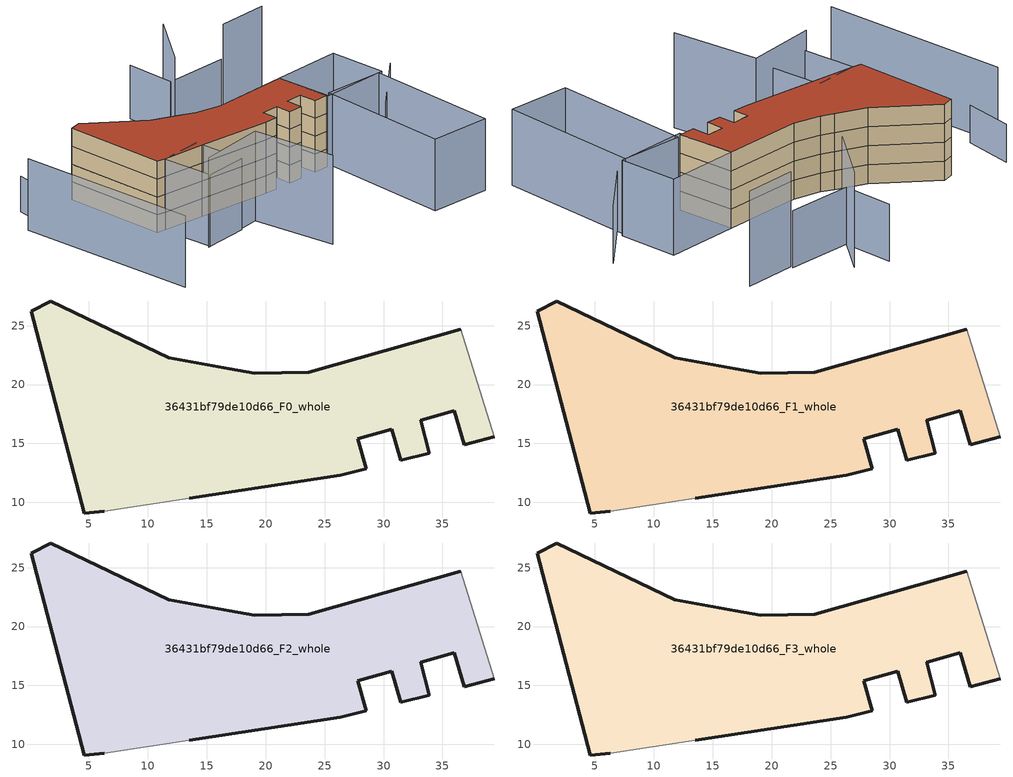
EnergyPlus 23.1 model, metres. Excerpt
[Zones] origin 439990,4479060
36431bf79de10d66_F0_whole
 floor ground (EU_floor_Construction): 36.55,24.68 39.42,15.55 36.84,14.91 36.02,17.78 33.15,16.98 33.9,14.18 31.44,13.56 30.7,16.21 27.8,15.39 28.53,12.83 26.34,12.28 13.5,10.36 6.3,9.26 4.6,9.09 0.08,26.2 1.76,27.09 11.77,22.28 16.92,21.35 19.09,20.97 23.65,21.05 z0
 wall outside (EU_wall_Construction): 13.5,10.36 26.34,12.28 28.53,12.83 27.8,15.39 30.7,16.21 31.44,13.56 33.9,14.18 33.15,16.98 36.02,17.78 36.84,14.91 39.42,15.55 / 36.55,24.68 23.65,21.05 19.09,20.97 16.92,21.35 11.77,22.28 1.76,27.09 0.08,26.2 4.6,9.09 6.3,9.26 z0:3
 wall adiabatic (EU_wall_Construction): 6.3,9.26 13.5,10.36 / 39.42,15.55 36.55,24.68 z0:3
36431bf79de10d66_F1_whole
 floor to 36431bf79de10d66_F0_whole (EU_floor_Construction): 36.55,24.68 39.42,15.55 36.84,14.91 36.02,17.78 33.15,16.98 33.9,14.18 31.44,13.56 30.7,16.21 27.8,15.39 28.53,12.83 26.34,12.28 13.5,10.36 6.3,9.26 4.6,9.09 0.08,26.2 1.76,27.09 11.77,22.28 16.92,21.35 19.09,20.97 23.65,21.05 z3
 wall outside (EU_wall_Construction): 13.5,10.36 26.34,12.28 28.53,12.83 27.8,15.39 30.7,16.21 31.44,13.56 33.9,14.18 33.15,16.98 36.02,17.78 36.84,14.91 39.42,15.55 / 36.55,24.68 23.65,21.05 19.09,20.97 16.92,21.35 11.77,22.28 1.76,27.09 0.08,26.2 4.6,9.09 6.3,9.26 z3:6
 wall adiabatic (EU_wall_Construction): 6.3,9.26 13.5,10.36 / 39.42,15.55 36.55,24.68 z3:6
36431bf79de10d66_F2_whole
 floor to 36431bf79de10d66_F1_whole (EU_floor_Construction): 36.55,24.68 39.42,15.55 36.84,14.91 36.02,17.78 33.15,16.98 33.9,14.18 31.44,13.56 30.7,16.21 27.8,15.39 28.53,12.83 26.34,12.28 13.5,10.36 6.3,9.26 4.6,9.09 0.08,26.2 1.76,27.09 11.77,22.28 16.92,21.35 19.09,20.97 23.65,21.05 z6
 wall outside (EU_wall_Construction): 13.5,10.36 26.34,12.28 28.53,12.83 27.8,15.39 30.7,16.21 31.44,13.56 33.9,14.18 33.15,16.98 36.02,17.78 36.84,14.91 39.42,15.55 / 36.55,24.68 23.65,21.05 19.09,20.97 16.92,21.35 11.77,22.28 1.76,27.09 0.08,26.2 4.6,9.09 6.3,9.26 z6:9
 wall adiabatic (EU_wall_Construction): 6.3,9.26 13.5,10.36 / 39.42,15.55 36.55,24.68 z6:9
36431bf79de10d66_F3_whole
 floor to 36431bf79de10d66_F2_whole (EU_floor_Construction): 36.55,24.68 39.42,15.55 36.84,14.91 36.02,17.78 33.15,16.98 33.9,14.18 31.44,13.56 30.7,16.21 27.8,15.39 28.53,12.83 26.34,12.28 13.5,10.36 6.3,9.26 4.6,9.09 0.08,26.2 1.76,27.09 11.77,22.28 16.92,21.35 19.09,20.97 23.65,21.05 z9
 wall outside (EU_wall_Construction): 13.5,10.36 26.34,12.28 28.53,12.83 27.8,15.39 30.7,16.21 31.44,13.56 33.9,14.18 33.15,16.98 36.02,17.78 36.84,14.91 39.42,15.55 / 36.55,24.68 23.65,21.05 19.09,20.97 16.92,21.35 11.77,22.28 1.76,27.09 0.08,26.2 4.6,9.09 6.3,9.26 z9:12
 wall adiabatic (EU_wall_Construction): 6.3,9.26 13.5,10.36 / 39.42,15.55 36.55,24.68 z9:12
 roof outside (EU_roof_Construction): 36.84,14.91 39.42,15.55 36.55,24.68 23.65,21.05 19.09,20.97 16.92,21.35 11.77,22.28 1.76,27.09 0.08,26.2 4.6,9.09 6.3,9.26 13.5,10.36 26.34,12.28 28.53,12.83 27.8,15.39 30.7,16.21 31.44,13.56 33.9,14.18 33.15,16.98 36.02,17.78 z12
shading: 8.47,0.5 19.69,4.84 / 19.69,4.84 24.96,-8.81 / 44.92,42.9 36.38,40.37 / 28.73,45.37 23.67,34.19 z0:15; -11.48,20.41 -2.36,-9.88 / 16.11,3.04 8.85,0.64 / 8.85,0.64 6.02,9.17 / 6.02,9.17 13.29,11.57 / 13.29,11.57 16.11,3.04 / 50.53,18.34 55.22,-4.66 / 55.22,-4.66 44.84,-6.78 / 44.84,-6.78 40.15,16.23 / 40.15,16.23 50.53,18.34 / 36.55,24.68 48.44,28.04 / 48.44,28.04 51.13,18.51 / 51.13,18.51 39.25,15.15 / 39.25,15.15 36.55,24.68 z0:12; -8.91,26.68 -8.12,18.29 z0:6; 48.99,13.98 57.27,25.76 / 36.26,40.79 25.43,38.08 / 25.43,38.08 23.36,46.33 z0:9
[Building]
EU S2 Campaign: North Axis=0; Terrain=City; Solar Distribution=FullExterior
[Site:Location]
Madrid: Latitude=40.5; Longitude=-3.5; Time Zone=1; Elevation=609
[SizingPeriod:WeatherFileDays]
AnnualSizingPeriod: Begin Month=1; Begin Day of Month=1; End Month=12; End Day of Month=31; Day of Week for Start Day=Monday; Use Weather File Daylight Saving Period=No; Use Weather File Rain and Snow Indicators=No
[MATERIAL]
EU_InternalMass_Material: Roughness=MediumRough; Thickness=0.1; Conductivity=1; Density=1800; Specific Heat=900; Thermal Absorptance=0.9; Solar Absorptance=0.7; Visible Absorptance=0.7
[MATERIAL:NOMASS] Roughness=MediumRough; Thermal Absorptance=0.9; Solar Absorptance=0.7; Visible Absorptance=0.7
Name | Thermal Resistance
EU_wall_NoMass | 1.60022
EU_roof_NoMass | 1.57597
EU_floor_NoMass | 0.470652
[CONSTRUCTION]
EU_wall_Construction: EU_wall_NoMass
EU_roof_Construction: EU_roof_NoMass
EU_floor_Construction: EU_floor_NoMass
EU_InternalMass_Construction: EU_InternalMass_Material
[ZONE] Type=1; Multiplier=1; Ceiling Height=autocalculate; Volume=1164.72; Floor Area=autocalculate; Part of Total Floor Area=Yes
36431bf79de10d66_F0_whole; 36431bf79de10d66_F1_whole; 36431bf79de10d66_F2_whole; 36431bf79de10d66_F3_whole
[INTERNALMASS] Construction=EU_InternalMass_Construction; Surface Area=388.241
Name | Zone or ZoneList
36431bf79de10d66_F0_whole_EU_InternalMass | 36431bf79de10d66_F0_whole
36431bf79de10d66_F1_whole_EU_InternalMass | 36431bf79de10d66_F1_whole
36431bf79de10d66_F2_whole_EU_InternalMass | 36431bf79de10d66_F2_whole
36431bf79de10d66_F3_whole_EU_InternalMass | 36431bf79de10d66_F3_whole
[OTHEREQUIPMENT] Fuel Type=Electricity; Design Level Calculation Method=Watts/Area; Power per Zone Floor Area=1; Fraction Latent=0; Fraction Radiant=0; Fraction Lost=0; Carbon Dioxide Generation Rate=0; EndUse Subcategory=EU_Step8_InternalGains
Name | Zone or ZoneList or Space or SpaceList | Schedule
EU_Step8_InternalGain_36431bf79de10d66_F0_whole_f000 | 36431bf79de10d66_F0_whole | EU_Step8_GainSchedule_36431bf79de10d66_F0_whole_f000
EU_Step8_InternalGain_36431bf79de10d66_F1_whole_f000 | 36431bf79de10d66_F1_whole | EU_Step8_GainSchedule_36431bf79de10d66_F1_whole_f000
EU_Step8_InternalGain_36431bf79de10d66_F2_whole_f000 | 36431bf79de10d66_F2_whole | EU_Step8_GainSchedule_36431bf79de10d66_F2_whole_f000
EU_Step8_InternalGain_36431bf79de10d66_F3_whole_f000 | 36431bf79de10d66_F3_whole | EU_Step8_GainSchedule_36431bf79de10d66_F3_whole_f000
[ZONEVENTILATION:DESIGNFLOWRATE] Schedule=EU_AlwaysOn; Design Flow Rate Calculation Method=AirChanges/Hour; Air Changes per Hour=0.480704; Ventilation Type=Natural; Fan Pressure Rise=0; Fan Total Efficiency=1; Constant Term Coefficient=1; Temperature Term Coefficient=0; Velocity Term Coefficient=0; Velocity Squared Term Coefficient=0; Minimum Indoor Temperature=-100; Maximum Indoor Temperature=100; Delta Temperature=-100; Minimum Outdoor Temperature=-100; Maximum Outdoor Temperature=100; Maximum Wind Speed=40
Name | Zone or ZoneList or Space or SpaceList
EU_ConstantAir_36431bf79de10d66_F0_whole | 36431bf79de10d66_F0_whole
EU_ConstantAir_36431bf79de10d66_F1_whole | 36431bf79de10d66_F1_whole
EU_ConstantAir_36431bf79de10d66_F2_whole | 36431bf79de10d66_F2_whole
EU_ConstantAir_36431bf79de10d66_F3_whole | 36431bf79de10d66_F3_whole
[HVACTEMPLATE:THERMOSTAT] Constant Heating Setpoint=20; Constant Cooling Setpoint=50
EU_HeatOnly_36431bf79de10d66_F0_whole; EU_HeatOnly_36431bf79de10d66_F1_whole; EU_HeatOnly_36431bf79de10d66_F2_whole; EU_HeatOnly_36431bf79de10d66_F3_whole
[HVACTEMPLATE:ZONE:IDEALLOADSAIRSYSTEM] System Availability Schedule=EU_AlwaysOn; Maximum Heating Supply Air Temperature=50; Minimum Cooling Supply Air Temperature=13; Maximum Heating Supply Air Humidity Ratio=0.0156; Minimum Cooling Supply Air Humidity Ratio=0.0077; Heating Limit=NoLimit; Cooling Limit=NoLimit; Heating Availability Schedule=EU_AlwaysOn; Cooling Availability Schedule=EU_CoolingOff; Dehumidification Control Type=ConstantSensibleHeatRatio; Cooling Sensible Heat Ratio=0.7; Dehumidification Setpoint=60; Humidification Control Type=None; Humidification Setpoint=30; Outdoor Air Method=None; Outdoor Air Flow Rate per Person=0.00944; Outdoor Air Flow Rate per Zone Floor Area=0; Outdoor Air Flow Rate per Zone=0; Demand Controlled Ventilation Type=None; Outdoor Air Economizer Type=NoEconomizer; Heat Recovery Type=None; Sensible Heat Recovery Effectiveness=0.7; Latent Heat Recovery Effectiveness=0.65
Name | Template Thermostat
36431bf79de10d66_F0_whole | EU_HeatOnly_36431bf79de10d66_F0_whole
36431bf79de10d66_F1_whole | EU_HeatOnly_36431bf79de10d66_F1_whole
36431bf79de10d66_F2_whole | EU_HeatOnly_36431bf79de10d66_F2_whole
36431bf79de10d66_F3_whole | EU_HeatOnly_36431bf79de10d66_F3_whole
[SIZING:ZONE] Zone Cooling Design Supply Air Temperature Input Method=SupplyAirTemperature; Zone Cooling Design Supply Air Temperature=13; Zone Heating Design Supply Air Temperature Input Method=SupplyAirTemperature; Zone Heating Design Supply Air Temperature=50; Zone Cooling Design Supply Air Humidity Ratio=0.008; Zone Heating Design Supply Air Humidity Ratio=0.008; Cooling Design Air Flow Method=DesignDay; Cooling Design Air Flow Rate=0; Cooling Minimum Air Flow per Zone Floor Area=0.000762; Cooling Minimum Air Flow=0; Cooling Minimum Air Flow Fraction=0.2; Heating Design Air Flow Method=DesignDay; Heating Design Air Flow Rate=0; Heating Maximum Air Flow per Zone Floor Area=0.002032; Heating Maximum Air Flow=0.141576; Heating Maximum Air Flow Fraction=0.3; Account for Dedicated Outdoor Air System=No; Dedicated Outdoor Air System Control Strategy=NeutralSupplyAir; Dedicated Outdoor Air Low Setpoint Temperature for Design=autosize; Dedicated Outdoor Air High Setpoint Temperature for Design=autosize; Zone Load Sizing Method=Sensible Load Only No Latent Load; Zone Latent Cooling Design Supply Air Humidity Ratio Input Method=HumidityRatioDifference; Zone Cooling Design Supply Air Humidity Ratio Difference=0.005; Zone Latent Heating Design Supply Air Humidity Ratio Input Method=HumidityRatioDifference; Zone Humidification Design Supply Air Humidity Ratio Difference=0.005
36431bf79de10d66_F0_whole; 36431bf79de10d66_F1_whole; 36431bf79de10d66_F2_whole; 36431bf79de10d66_F3_whole
[SCHEDULE:CONSTANT]
Name | Hourly Value
EU_AlwaysOn | 1
EU_CoolingOff | 0
[SCHEDULE:FILE] Column Number=1; Rows to Skip at Top=0; Number of Hours of Data=8760; Column Separator=Comma; Interpolate to Timestep=No; Minutes per Item=60; Adjust Schedule for Daylight Savings=Yes
Name | File
EU_Step8_GainSchedule_36431bf79de10d66_F0_whole_f000 | ../../schedules/36431bf79de10d66/36431bf79de10d66_F0_whole_f000_gain.csv
EU_Step8_GainSchedule_36431bf79de10d66_F1_whole_f000 | ../../schedules/36431bf79de10d66/36431bf79de10d66_F1_whole_f000_gain.csv
EU_Step8_GainSchedule_36431bf79de10d66_F2_whole_f000 | ../../schedules/36431bf79de10d66/36431bf79de10d66_F2_whole_f000_gain.csv
EU_Step8_GainSchedule_36431bf79de10d66_F3_whole_f000 | ../../schedules/36431bf79de10d66/36431bf79de10d66_F3_whole_f000_gain.csv
